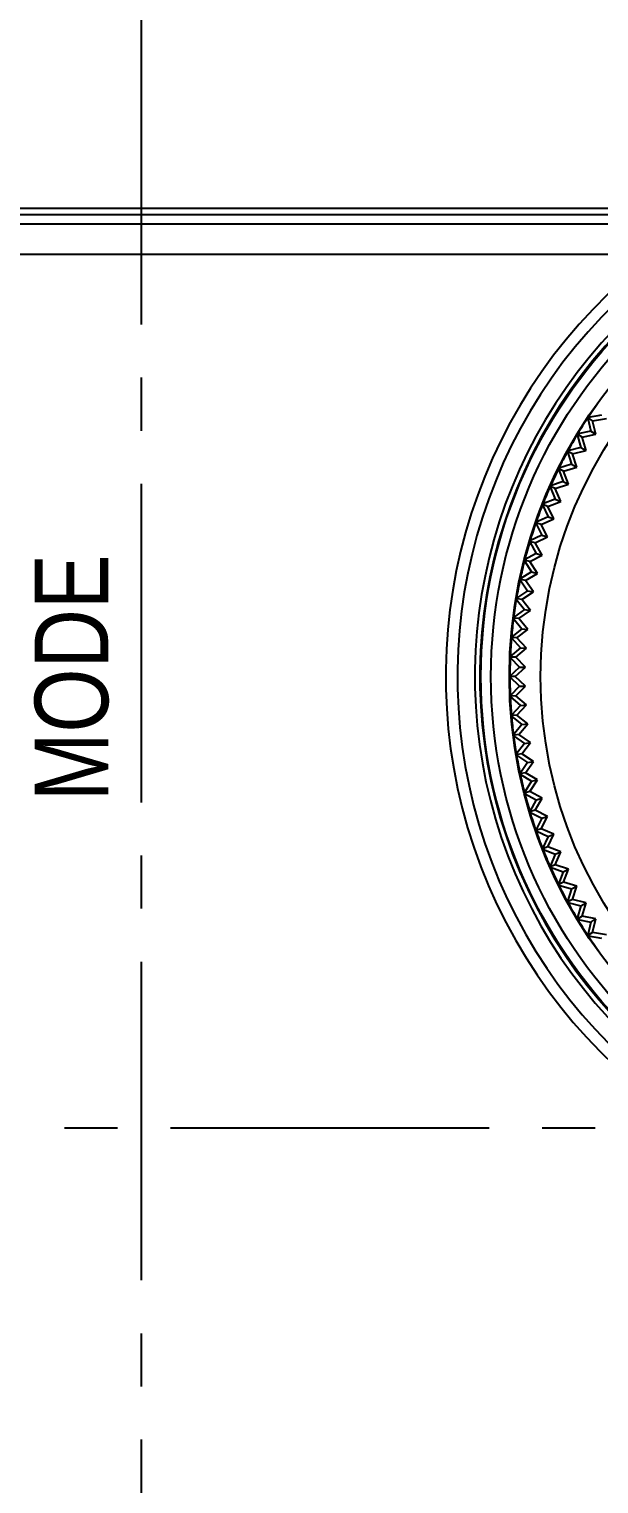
# Model space of a CAD drawing. Extents: x -425 to 6552, y -3049 to 3105.
# Drawn here: x 1342.22 to 1359.26, y -1503.88 to -1460.39 of the extents above; entities that cross this region are included whole.
import ezdxf

# ---------------------------------------------------------------- set-up
doc = ezdxf.new("R2010")
doc.units = 0
doc.linetypes.add('CENTER', pattern=[17.8, 10.75, -2.35, 2.35, -2.35])
doc.linetypes.add('CENTER2', pattern=[28.575, 19.05, -3.175, 3.175, -3.175])
doc.layers.get('0').update_dxf_attribs({"linetype": 'CONTINUOUS'})
doc.layers.add('3', color=112, linetype='CENTER')
doc.layers.add('CV', color=6, linetype='CONTINUOUS')
doc.styles.add('MODE', font='arialbd.ttf', dxfattribs={"width": 0.8})

msp = doc.modelspace()

# ---------------------------------------------------------------- linework, layer by layer
at = {"color": 7, "linetype": 'CONTINUOUS'}
for p, q in [((1248.577, -1465.745), (1360.051, -1465.745)), ((1360.251, -1465.944), (1248.776, -1465.944))]:
    msp.add_line(p, q, dxfattribs=at)
at = {"color": 0, "linetype": 'CONTINUOUS'}
for p, q in [((1359.901, -1466.214), (1318.747, -1466.214)), ((1359.901, -1467.128), (1318.747, -1467.128)), ((1358.929, -1472.016), (1359.019, -1472.404)), ((1358.929, -1472.016), (1358.962, -1472.022)), ((1359.336, -1471.926), (1358.944, -1471.994)), ((1358.962, -1472.022), (1358.944, -1471.994)), ((1359.072, -1472.095), (1358.962, -1472.022)), ((1359.072, -1472.095), (1359.485, -1472.03)), ((1359.171, -1472.501), (1359.072, -1472.095)), ((1358.616, -1472.511), (1358.721, -1472.895)), ((1358.616, -1472.511), (1358.649, -1472.516)), ((1359.019, -1472.404), (1358.63, -1472.489)), ((1358.649, -1472.516), (1358.63, -1472.489)), ((1358.762, -1472.584), (1358.649, -1472.516)), ((1358.762, -1472.584), (1359.171, -1472.501)), ((1358.878, -1472.986), (1358.762, -1472.584)), ((1359.019, -1472.404), (1359.171, -1472.501)), ((1358.323, -1473.019), (1358.357, -1473.022)), ((1358.323, -1473.019), (1358.445, -1473.398)), ((1358.721, -1472.895), (1358.336, -1472.996)), ((1358.357, -1473.022), (1358.336, -1472.996)), ((1358.472, -1473.086), (1358.357, -1473.022)), ((1358.472, -1473.086), (1358.878, -1472.986)), ((1358.605, -1473.482), (1358.472, -1473.086)), ((1358.721, -1472.895), (1358.878, -1472.986)), ((1358.052, -1473.538), (1358.086, -1473.54)), ((1358.052, -1473.538), (1358.19, -1473.912)), ((1358.445, -1473.398), (1358.064, -1473.515)), ((1358.086, -1473.54), (1358.064, -1473.515)), ((1358.204, -1473.599), (1358.086, -1473.54)), ((1358.204, -1473.599), (1358.605, -1473.482)), ((1358.445, -1473.398), (1358.605, -1473.482)), ((1358.19, -1473.912), (1357.814, -1474.044)), ((1357.957, -1474.123), (1358.353, -1473.989)), ((1358.19, -1473.912), (1358.353, -1473.989)), ((1358.353, -1473.989), (1358.204, -1473.599)), ((1357.804, -1474.069), (1357.837, -1474.069)), ((1357.804, -1474.069), (1357.956, -1474.436)), ((1357.837, -1474.069), (1357.814, -1474.044)), ((1357.957, -1474.123), (1357.837, -1474.069)), ((1358.123, -1474.506), (1357.957, -1474.123)), ((1357.577, -1474.609), (1357.61, -1474.608)), ((1357.577, -1474.609), (1357.745, -1474.97)), ((1357.956, -1474.436), (1357.587, -1474.584)), ((1357.61, -1474.608), (1357.587, -1474.584)), ((1357.733, -1474.656), (1357.61, -1474.608)), ((1357.733, -1474.656), (1358.123, -1474.506)), ((1357.915, -1475.033), (1357.733, -1474.656)), ((1357.956, -1474.436), (1358.123, -1474.506)), ((1357.373, -1475.158), (1357.407, -1475.156)), ((1357.373, -1475.158), (1357.556, -1475.512)), ((1357.745, -1474.97), (1357.382, -1475.133)), ((1357.407, -1475.156), (1357.382, -1475.133)), ((1357.531, -1475.199), (1357.407, -1475.156)), ((1357.531, -1475.199), (1357.915, -1475.033)), ((1357.728, -1475.568), (1357.531, -1475.199)), ((1357.745, -1474.97), (1357.915, -1475.033)), ((1357.193, -1475.716), (1357.226, -1475.712)), ((1357.193, -1475.716), (1357.39, -1476.061)), ((1357.556, -1475.512), (1357.201, -1475.69)), ((1357.226, -1475.712), (1357.201, -1475.69)), ((1357.352, -1475.75), (1357.226, -1475.712)), ((1357.352, -1475.75), (1357.728, -1475.568)), ((1357.556, -1475.512), (1357.728, -1475.568)), ((1357.39, -1476.061), (1357.042, -1476.254)), ((1357.197, -1476.308), (1357.565, -1476.11)), ((1357.565, -1476.11), (1357.352, -1475.75)), ((1357.39, -1476.061), (1357.565, -1476.11)), ((1357.036, -1476.28), (1357.069, -1476.275)), ((1357.036, -1476.28), (1357.248, -1476.617)), ((1357.069, -1476.275), (1357.042, -1476.254)), ((1357.197, -1476.308), (1357.069, -1476.275)), ((1357.424, -1476.658), (1357.197, -1476.308)), ((1356.903, -1476.85), (1356.935, -1476.844)), ((1356.903, -1476.85), (1357.128, -1477.178)), ((1357.248, -1476.617), (1356.908, -1476.825)), ((1356.935, -1476.844), (1356.908, -1476.825)), ((1357.064, -1476.871), (1356.935, -1476.844)), ((1357.064, -1476.871), (1357.424, -1476.658)), ((1357.306, -1477.212), (1357.064, -1476.871)), ((1357.248, -1476.617), (1357.424, -1476.658)), ((1356.793, -1477.426), (1356.826, -1477.418)), ((1356.793, -1477.426), (1357.033, -1477.744)), ((1357.128, -1477.178), (1356.798, -1477.4)), ((1356.826, -1477.418), (1356.798, -1477.4)), ((1356.956, -1477.44), (1356.826, -1477.418)), ((1356.956, -1477.44), (1357.306, -1477.212)), ((1357.212, -1477.77), (1356.956, -1477.44)), ((1357.128, -1477.178), (1357.306, -1477.212)), ((1357.033, -1477.744), (1356.712, -1477.979)), ((1356.871, -1478.013), (1357.212, -1477.77)), ((1357.033, -1477.744), (1357.212, -1477.77)), ((1356.961, -1478.313), (1356.65, -1478.562)), ((1356.708, -1478.006), (1356.74, -1477.996)), ((1356.708, -1478.006), (1356.961, -1478.313)), ((1356.74, -1477.996), (1356.712, -1477.979)), ((1356.871, -1478.013), (1356.74, -1477.996)), ((1356.811, -1478.589), (1357.141, -1478.332)), ((1357.141, -1478.332), (1356.871, -1478.013)), ((1356.961, -1478.313), (1357.141, -1478.332)), ((1356.648, -1478.588), (1356.679, -1478.578)), ((1356.648, -1478.588), (1356.913, -1478.885)), ((1356.679, -1478.578), (1356.65, -1478.562)), ((1356.811, -1478.589), (1356.679, -1478.578)), ((1357.093, -1478.897), (1356.811, -1478.589)), ((1356.611, -1479.173), (1356.643, -1479.161)), ((1356.611, -1479.173), (1356.889, -1479.459)), ((1356.913, -1478.885), (1356.613, -1479.147)), ((1356.643, -1479.161), (1356.613, -1479.147)), ((1356.774, -1479.167), (1356.643, -1479.161)), ((1356.774, -1479.167), (1357.093, -1478.897)), ((1357.07, -1479.462), (1356.774, -1479.167)), ((1356.913, -1478.885), (1357.093, -1478.897)), ((1356.586, -1479.745), (1356.889, -1479.459)), ((1356.762, -1479.745), (1357.07, -1479.462)), ((1356.889, -1479.459), (1357.07, -1479.462)), ((1356.762, -1479.745), (1356.586, -1479.745)), ((1356.586, -1479.745), (1356.889, -1480.032)), ((1356.889, -1480.032), (1356.611, -1480.318)), ((1357.07, -1480.029), (1356.762, -1479.745)), ((1356.774, -1480.324), (1357.07, -1480.029)), ((1356.889, -1480.032), (1357.07, -1480.029)), ((1356.643, -1480.33), (1356.611, -1480.318)), ((1356.613, -1480.344), (1356.643, -1480.33)), ((1356.613, -1480.344), (1356.913, -1480.606)), ((1356.774, -1480.324), (1356.643, -1480.33)), ((1357.093, -1480.594), (1356.774, -1480.324)), ((1356.913, -1480.606), (1356.648, -1480.903)), ((1356.679, -1480.913), (1356.648, -1480.903)), ((1356.65, -1480.929), (1356.679, -1480.913)), ((1356.65, -1480.929), (1356.961, -1481.178)), ((1356.811, -1480.902), (1356.679, -1480.913)), ((1356.811, -1480.902), (1357.093, -1480.594)), ((1357.141, -1481.159), (1356.811, -1480.902)), ((1356.913, -1480.606), (1357.093, -1480.594)), ((1356.961, -1481.178), (1356.708, -1481.485)), ((1356.871, -1481.478), (1357.141, -1481.159)), ((1356.961, -1481.178), (1357.141, -1481.159)), ((1356.74, -1481.495), (1356.708, -1481.485)), ((1356.712, -1481.512), (1356.74, -1481.495)), ((1356.712, -1481.512), (1357.033, -1481.747)), ((1356.871, -1481.478), (1356.74, -1481.495)), ((1357.033, -1481.747), (1356.793, -1482.065)), ((1357.212, -1481.72), (1356.871, -1481.478)), ((1356.956, -1482.051), (1357.212, -1481.72)), ((1357.033, -1481.747), (1357.212, -1481.72)), ((1356.826, -1482.073), (1356.793, -1482.065)), ((1356.798, -1482.091), (1356.826, -1482.073)), ((1356.798, -1482.091), (1357.128, -1482.313)), ((1356.956, -1482.051), (1356.826, -1482.073)), ((1357.306, -1482.279), (1356.956, -1482.051)), ((1357.128, -1482.313), (1356.903, -1482.64)), ((1356.935, -1482.647), (1356.903, -1482.64)), ((1356.908, -1482.666), (1356.935, -1482.647)), ((1356.908, -1482.666), (1357.248, -1482.874)), ((1357.064, -1482.62), (1356.935, -1482.647)), ((1357.064, -1482.62), (1357.306, -1482.279)), ((1357.424, -1482.833), (1357.064, -1482.62)), ((1357.128, -1482.313), (1357.306, -1482.279)), ((1357.248, -1482.874), (1357.036, -1483.211)), ((1357.197, -1483.183), (1357.424, -1482.833)), ((1357.248, -1482.874), (1357.424, -1482.833)), ((1357.069, -1483.216), (1357.036, -1483.211)), ((1357.042, -1483.237), (1357.069, -1483.216)), ((1357.042, -1483.237), (1357.39, -1483.43)), ((1357.197, -1483.183), (1357.069, -1483.216)), ((1357.39, -1483.43), (1357.193, -1483.775)), ((1357.565, -1483.381), (1357.197, -1483.183)), ((1357.352, -1483.741), (1357.565, -1483.381)), ((1357.39, -1483.43), (1357.565, -1483.381)), ((1357.226, -1483.779), (1357.193, -1483.775)), ((1357.201, -1483.801), (1357.226, -1483.779)), ((1357.201, -1483.801), (1357.556, -1483.979)), ((1357.352, -1483.741), (1357.226, -1483.779)), ((1357.728, -1483.923), (1357.352, -1483.741)), ((1357.556, -1483.979), (1357.373, -1484.333)), ((1357.531, -1484.292), (1357.728, -1483.923)), ((1357.556, -1483.979), (1357.728, -1483.923)), ((1357.407, -1484.335), (1357.373, -1484.333)), ((1357.382, -1484.358), (1357.407, -1484.335)), ((1357.382, -1484.358), (1357.745, -1484.521)), ((1357.531, -1484.292), (1357.407, -1484.335)), ((1357.915, -1484.458), (1357.531, -1484.292)), ((1357.745, -1484.521), (1357.577, -1484.882)), ((1357.733, -1484.834), (1357.61, -1484.883)), ((1357.733, -1484.834), (1357.915, -1484.458)), ((1358.123, -1484.985), (1357.733, -1484.834)), ((1357.745, -1484.521), (1357.915, -1484.458)), ((1357.61, -1484.883), (1357.577, -1484.882)), ((1357.587, -1484.907), (1357.61, -1484.883)), ((1357.587, -1484.907), (1357.956, -1485.055)), ((1357.956, -1485.055), (1357.804, -1485.422)), ((1357.956, -1485.055), (1358.123, -1484.985)), ((1357.957, -1485.368), (1358.123, -1484.985)), ((1357.837, -1485.422), (1357.804, -1485.422)), ((1357.814, -1485.446), (1357.837, -1485.422)), ((1357.814, -1485.446), (1358.19, -1485.579)), ((1357.957, -1485.368), (1357.837, -1485.422)), ((1358.353, -1485.502), (1357.957, -1485.368)), ((1358.19, -1485.579), (1358.052, -1485.953)), ((1358.19, -1485.579), (1358.353, -1485.502)), ((1358.204, -1485.892), (1358.353, -1485.502)), ((1358.086, -1485.951), (1358.052, -1485.953)), ((1358.064, -1485.976), (1358.086, -1485.951)), ((1358.064, -1485.976), (1358.445, -1486.093)), ((1358.204, -1485.892), (1358.086, -1485.951)), ((1358.605, -1486.009), (1358.204, -1485.892)), ((1358.445, -1486.093), (1358.323, -1486.472)), ((1358.445, -1486.093), (1358.605, -1486.009)), ((1358.472, -1486.405), (1358.605, -1486.009)), ((1358.357, -1486.469), (1358.323, -1486.472)), ((1358.336, -1486.495), (1358.357, -1486.469)), ((1358.336, -1486.495), (1358.721, -1486.596)), ((1358.472, -1486.405), (1358.357, -1486.469)), ((1358.878, -1486.505), (1358.472, -1486.405)), ((1358.721, -1486.596), (1358.616, -1486.98)), ((1358.721, -1486.596), (1358.878, -1486.505)), ((1358.762, -1486.907), (1358.878, -1486.505)), ((1358.649, -1486.975), (1358.616, -1486.98)), ((1358.63, -1487.002), (1358.649, -1486.975)), ((1358.63, -1487.002), (1359.019, -1487.087)), ((1358.762, -1486.907), (1358.649, -1486.975)), ((1359.171, -1486.99), (1358.762, -1486.907)), ((1359.019, -1487.087), (1359.171, -1486.99)), ((1359.072, -1487.396), (1359.171, -1486.99)), ((1359.019, -1487.087), (1358.929, -1487.474)), ((1358.962, -1487.468), (1358.929, -1487.474)), ((1358.944, -1487.497), (1358.962, -1487.468)), ((1359.072, -1487.396), (1358.962, -1487.468)), ((1359.485, -1487.461), (1359.072, -1487.396)), ((1358.944, -1487.497), (1359.336, -1487.565))]:
    msp.add_line(p, q, dxfattribs=at)
for radius in [14.853, 14.553, 14.001, 13.066]:
    msp.add_circle((1370.586, -1479.745), radius, dxfattribs=at)
for radius, start, end in [(15.905, 131.8758, 48.1242), (15.555, 131.8652, 48.1244), (15.033, 131.7898, 48.2071), (14.883, 131.7907, 48.2093), (13.987, 144.0542, 146.3458), (13.987, 146.4542, 148.7458), (13.987, 148.8542, 151.1458), (13.987, 151.2542, 153.5458), (13.987, 153.6542, 155.9458), (13.987, 156.0542, 158.3458), (13.987, 158.4542, 160.7458), (13.987, 160.8542, 163.1458), (13.987, 163.2542, 165.5458), (13.987, 165.6542, 167.9458), (13.987, 168.0542, 170.3458), (13.987, 170.4542, 172.7458), (13.987, 172.8542, 175.1458), (13.987, 175.2542, 177.5458), (13.987, 177.6542, 179.9458), (13.987, 180.0542, 182.3458), (13.987, 182.4542, 184.7458), (13.987, 184.8542, 187.1458), (13.987, 187.2542, 189.5458), (13.987, 189.6542, 191.9458), (13.987, 192.0542, 194.3458), (13.987, 194.4542, 196.7458), (13.987, 196.8542, 199.1458), (13.987, 199.2542, 201.5458), (13.987, 201.6542, 203.9458), (13.987, 204.0542, 206.3458), (13.987, 206.4542, 208.7458), (13.987, 208.8542, 211.1458), (13.987, 211.2542, 213.5458), (13.987, 213.6542, 215.9458)]:
    msp.add_arc((1370.586, -1479.745), radius, start, end, dxfattribs=at)
at = {"layer": '3', "linetype": 'CENTER2', "ltscale": 0.5}
for p, q in [((1345.585, -1926.419), (1345.585, -1391.801)), ((1498.854, -1493.246), (1167.059, -1493.246))]:
    msp.add_line(p, q, dxfattribs=at)

# ---------------------------------------------------------------- texts
at = {"layer": 'CV', "color": 0, "insert": (1342.386, -1483.464), "char_height": 2.2, "width": 13.76704, "attachment_point": 1, "rotation": 90, "style": 'MODE'}
msp.add_mtext('{\\fArial|b0|i0|c0|p34;MODE}', dxfattribs=at)

doc.saveas('drawing.dxf')
